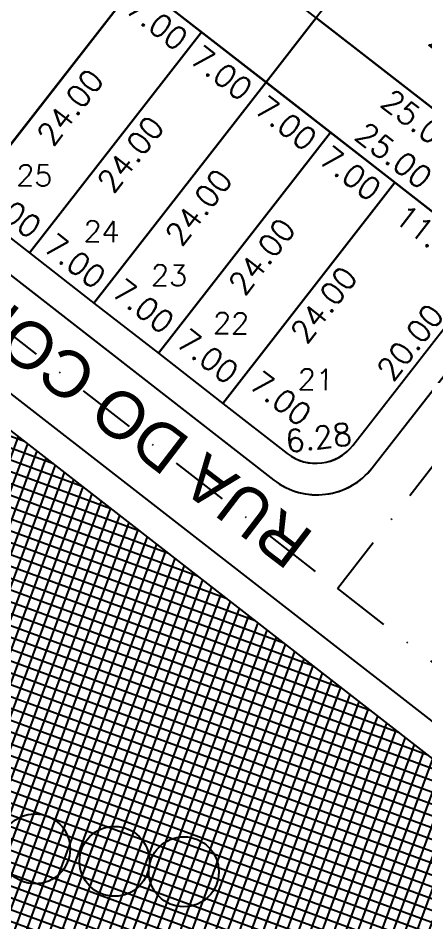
# Model space of a CAD drawing. Header units: millimetres. Extents: x -4430026 to 4783824, y 584 to 9593110.
# Drawn here: x 2014.2 to 2049.1, y 876.8 to 954.3 of the extents above; entities that cross this region are included whole.
import ezdxf
from ezdxf.enums import TextEntityAlignment as Align

# ---------------------------------------------------------------- set-up
doc = ezdxf.new("R2010")
doc.units = ezdxf.units.MM
doc.linetypes.add('CONTINUO', pattern=[0])
doc.linetypes.add('DASHDOT', pattern=[1, 0.5, -0.25, 0, -0.25])
for name, color, linetype in [('Calçada', 1, 'Continuous'), ('Cota', 8, 'Continuous'), ('Cota Curvas', 2, 'Continuous'), ('EIXO DAS VIAS', 252, 'DASHDOT'), ('Lotes', 2, 'Continuous'), ('MOLHO', 88, 'Continuous'), ('Nomes de Ruas', 3, 'Continuous'), ('Numero de lotes', 5, 'Continuous'), ('Área Verde Alameda etc.', 92, 'Continuous'), ('Área Verde Geral', 98, 'Continuous')]:
    doc.layers.add(name, color=color, linetype=linetype)
doc.styles.add('arcad1', font='romans.shx')
doc.styles.add('ARIAL', font='arial.ttf', dxfattribs={"height": 0.25})
doc.styles.add('ROMANS', font='romans.shx')
doc.dimstyles.new('BOLA100', dxfattribs={"dimscale": 0, "dimtxt": 1.9, "dimasz": 0.18, "dimexe": 0.18, "dimexo": 0.063, "dimgap": 0, "dimtad": 1, "dimzin": 4, "dimdsep": 46, "dimtxsty": 'ROMANS', "dimcen": 0.09, "dimse1": 1, "dimse2": 1, "dimsd1": 1, "dimsd2": 1, "dimclrt": 256, "dimaunit": 1, "dimadec": 4, "dimazin": 0, "dimtfac": 1.2, "dimtix": 1, "dimtmove": 2, "dimatfit": 3, "dimfxl": 1, "dimtvp": 2, "dimtolj": 1, "dimtzin": 4, "dimarcsym": 0})
pattern_1 = [(69.82082076, (-350710.31295, -9590084.73025), (-0.894034063135, 0.32857167248), []), (159.82082076, (-350710.31295, -9590084.73025), (-0.32857167248, -0.894034063135), [])]

# ---------------------------------------------------------------- blocks, each defined once
blk = doc.blocks.new('*D2363')
at = {"layer": 'DEFPOINTS', "color": 0}
for p in [(2035.458, 948.759), (2037.808, 946.929), (2020.713, 929.823)]:
    blk.add_point(p, dxfattribs=at)
at = {"layer": 'Cota', "insert": (2029.686, 938.045), "char_height": 1.9, "attachment_point": 5, "rotation": 52.09358, "style": 'ROMANS'}
blk.add_mtext('\\A1;24.00', dxfattribs=at)
blk = doc.blocks.new('*D2364')
at = {"layer": 'DEFPOINTS', "color": 0}
for p in [(2040.981, 944.459), (2043.23, 942.708), (2026.236, 925.522)]:
    blk.add_point(p, dxfattribs=at)
at = {"layer": 'Cota', "insert": (2035.108, 933.823), "char_height": 1.9, "attachment_point": 5, "rotation": 52.09358, "style": 'ROMANS'}
blk.add_mtext('\\A1;24.00', dxfattribs=at)
blk = doc.blocks.new('*D2365')
at = {"layer": 'DEFPOINTS', "color": 0}
for p in [(2046.504, 940.158), (2048.538, 938.574), (2031.759, 921.222)]:
    blk.add_point(p, dxfattribs=at)
at = {"layer": 'Cota', "insert": (2040.416, 929.69), "char_height": 1.9, "attachment_point": 5, "rotation": 52.09358, "style": 'ROMANS'}
blk.add_mtext('\\A1;24.00', dxfattribs=at)
blk = doc.blocks.new('*D2366')
at = {"layer": 'DEFPOINTS', "color": 0}
for p in [(2054.71, 933.768), (2055.183, 933.4), (2042.896, 917.62)]:
    blk.add_point(p, dxfattribs=at)
at = {"layer": 'Cota', "insert": (2047.817, 926.462), "char_height": 1.9, "attachment_point": 5, "rotation": 52.09358, "style": 'ROMANS'}
blk.add_mtext('\\A1;20.00', dxfattribs=at)
blk = doc.blocks.new('*D3140')
at = {"layer": 'DEFPOINTS', "color": 0}
for p in [(2046.504, 940.158), (2044.862, 938.049), (2055.183, 933.4)]:
    blk.add_point(p, dxfattribs=at)
at = {"layer": 'Cota', "insert": (2049.785, 935.42), "char_height": 1.9, "attachment_point": 5, "rotation": 322.09358, "style": 'ROMANS'}
blk.add_mtext('\\A1;11.00', dxfattribs=at)
blk = doc.blocks.new('*D3141')
at = {"layer": 'DEFPOINTS', "color": 0}
for p in [(2040.981, 944.459), (2039.339, 942.35), (2046.504, 940.158)]:
    blk.add_point(p, dxfattribs=at)
at = {"layer": 'Cota', "insert": (2042.684, 940.949), "char_height": 1.9, "attachment_point": 5, "rotation": 322.09358, "style": 'ROMANS'}
blk.add_mtext('\\A1;7.00', dxfattribs=at)
blk = doc.blocks.new('*D3142')
at = {"layer": 'DEFPOINTS', "color": 0}
for p in [(2035.458, 948.759), (2033.816, 946.65), (2040.981, 944.459)]:
    blk.add_point(p, dxfattribs=at)
at = {"layer": 'Cota', "insert": (2037.161, 945.25), "char_height": 1.9, "attachment_point": 5, "rotation": 322.09358, "style": 'ROMANS'}
blk.add_mtext('\\A1;7.00', dxfattribs=at)
blk = doc.blocks.new('*D3176')
at = {"layer": 'DEFPOINTS', "color": 0}
for p in [(2020.713, 929.823), (2027.121, 926.659), (2026.236, 925.522)]:
    blk.add_point(p, dxfattribs=at)
at = {"layer": 'Cota', "insert": (2024.943, 929.559), "char_height": 1.9, "attachment_point": 5, "rotation": 322.09358, "style": 'ROMANS'}
blk.add_mtext('\\A1;7.00', dxfattribs=at)
blk = doc.blocks.new('*D3177')
at = {"layer": 'DEFPOINTS', "color": 0}
for p in [(2026.236, 925.522), (2032.644, 922.359), (2031.759, 921.222)]:
    blk.add_point(p, dxfattribs=at)
at = {"layer": 'Cota', "insert": (2030.466, 925.259), "char_height": 1.9, "attachment_point": 5, "rotation": 322.09358, "style": 'ROMANS'}
blk.add_mtext('\\A1;7.00', dxfattribs=at)
blk = doc.blocks.new('*D3178')
at = {"layer": 'DEFPOINTS', "color": 0}
for p in [(2031.759, 921.222), (2038.167, 918.058), (2037.282, 916.921)]:
    blk.add_point(p, dxfattribs=at)
at = {"layer": 'Cota', "insert": (2036.716, 921.642), "char_height": 1.9, "attachment_point": 5, "rotation": 322.09358, "style": 'ROMANS'}
blk.add_mtext('\\A1;7.00', dxfattribs=at)
blk = doc.blocks.new('*D5492')
at = {"layer": 'DEFPOINTS', "color": 0}
for p in [(2015.732, 964.119), (2017.996, 962.356), (2000.987, 945.182)]:
    blk.add_point(p, dxfattribs=at)
at = {"layer": 'Cota', "insert": (2009.874, 953.472), "char_height": 1.9, "attachment_point": 5, "rotation": 52.09358, "style": 'ROMANS'}
blk.add_mtext('\\A1;24.00', dxfattribs=at)
blk = doc.blocks.new('*D5493')
at = {"layer": 'DEFPOINTS', "color": 0}
for p in [(2024.412, 957.361), (2026.798, 955.502), (2009.667, 938.424)]:
    blk.add_point(p, dxfattribs=at)
at = {"layer": 'Cota', "insert": (2018.676, 946.618), "char_height": 1.9, "attachment_point": 5, "rotation": 52.09358, "style": 'ROMANS'}
blk.add_mtext('\\A1;24.00', dxfattribs=at)
blk = doc.blocks.new('*D5494')
at = {"layer": 'DEFPOINTS', "color": 0}
for p in [(2029.935, 953.06), (2031.976, 951.471), (2015.19, 934.124)]:
    blk.add_point(p, dxfattribs=at)
at = {"layer": 'Cota', "insert": (2023.854, 942.586), "char_height": 1.9, "attachment_point": 5, "rotation": 52.09358, "style": 'ROMANS'}
blk.add_mtext('\\A1;24.00', dxfattribs=at)
blk = doc.blocks.new('*D5537')
at = {"layer": 'DEFPOINTS', "color": 0}
for p in [(2020.033, 969.642), (2039.758, 954.282), (2038.167, 952.238)]:
    blk.add_point(p, dxfattribs=at)
at = {"layer": 'Cota', "insert": (2028.888, 960.668), "char_height": 1.9, "attachment_point": 5, "rotation": 322.09358, "style": 'ROMANS'}
blk.add_mtext('\\A1;25.00', dxfattribs=at)
blk = doc.blocks.new('*D5540')
at = {"layer": 'DEFPOINTS', "color": 0}
for p in [(2009.667, 938.424), (2015.744, 934.836), (2015.19, 934.124)]:
    blk.add_point(p, dxfattribs=at)
at = {"layer": 'Cota', "insert": (2013.567, 937.736), "char_height": 1.9, "attachment_point": 5, "rotation": 322.09358, "style": 'ROMANS'}
blk.add_mtext('\\A1;7.00', dxfattribs=at)
blk = doc.blocks.new('*D5541')
at = {"layer": 'DEFPOINTS', "color": 0}
for p in [(2015.19, 934.124), (2021.268, 930.535), (2020.713, 929.823)]:
    blk.add_point(p, dxfattribs=at)
at = {"layer": 'Cota', "insert": (2019.09, 933.435), "char_height": 1.9, "attachment_point": 5, "rotation": 322.09358, "style": 'ROMANS'}
blk.add_mtext('\\A1;7.00', dxfattribs=at)
blk = doc.blocks.new('*D5542')
at = {"layer": 'DEFPOINTS', "color": 0}
for p in [(2024.412, 957.361), (2029.935, 953.06), (2028.293, 950.951)]:
    blk.add_point(p, dxfattribs=at)
at = {"layer": 'Cota', "insert": (2026.115, 953.851), "char_height": 1.9, "attachment_point": 5, "rotation": 322.09358, "style": 'ROMANS'}
blk.add_mtext('\\A1;7.00', dxfattribs=at)
blk = doc.blocks.new('*D5543')
at = {"layer": 'DEFPOINTS', "color": 0}
for p in [(2029.935, 953.06), (2035.458, 948.759), (2033.816, 946.651)]:
    blk.add_point(p, dxfattribs=at)
at = {"layer": 'Cota', "insert": (2031.638, 949.55), "char_height": 1.9, "attachment_point": 5, "rotation": 322.09358, "style": 'ROMANS'}
blk.add_mtext('\\A1;7.00', dxfattribs=at)
blk = doc.blocks.new('*D5544')
at = {"layer": 'DEFPOINTS', "color": 0}
for p in [(2015.732, 964.119), (2035.458, 948.759), (2035.956, 949.399)]:
    blk.add_point(p, dxfattribs=at)
at = {"layer": 'Cota', "insert": (2026.677, 957.829), "char_height": 1.9, "attachment_point": 5, "rotation": 322.09358, "style": 'ROMANS'}
blk.add_mtext('\\A1;25.00', dxfattribs=at)
blk = doc.blocks.new('*D5545')
at = {"layer": 'DEFPOINTS', "color": 0}
for p in [(2035.458, 948.759), (2055.682, 934.04), (2055.183, 933.4)]:
    blk.add_point(p, dxfattribs=at)
at = {"layer": 'Cota', "insert": (2046.403, 942.469), "char_height": 1.9, "attachment_point": 5, "rotation": 322.09358, "style": 'ROMANS'}
blk.add_mtext('\\A1;25.00', dxfattribs=at)
blk = doc.blocks.new('*D5546')
at = {"layer": 'DEFPOINTS', "color": 0}
for p in [(2039.758, 954.282), (2059.484, 938.923), (2057.892, 936.879)]:
    blk.add_point(p, dxfattribs=at)
at = {"layer": 'Cota', "insert": (2048.613, 945.308), "char_height": 1.9, "attachment_point": 5, "rotation": 322.09358, "style": 'ROMANS'}
blk.add_mtext('\\A1;25.00', dxfattribs=at)
blk = doc.blocks.new('*D5547')
at = {"layer": 'DEFPOINTS', "color": 0}
for p in [(2044.059, 959.806), (2063.784, 944.446), (2061.996, 942.15)]:
    blk.add_point(p, dxfattribs=at)
at = {"layer": 'Cota', "insert": (2052.717, 950.579), "char_height": 1.9, "attachment_point": 5, "rotation": 322.09358, "style": 'ROMANS'}
blk.add_mtext('\\A1;25.00', dxfattribs=at)
blk = doc.blocks.new('*D5548')
at = {"layer": 'DEFPOINTS', "color": 0}
for p in [(2048.36, 965.329), (2068.085, 949.969), (2066.428, 947.841)]:
    blk.add_point(p, dxfattribs=at)
at = {"layer": 'Cota', "insert": (2057.149, 956.271), "char_height": 1.9, "attachment_point": 5, "rotation": 322.09358, "style": 'ROMANS'}
blk.add_mtext('\\A1;25.00', dxfattribs=at)
blk = doc.blocks.new('*D7448')
at = {"layer": 'DEFPOINTS', "color": 0}
for p in [(1944.686, 972.546), (1942.655, 969.937), (2072.508, 873.016)]:
    blk.add_point(p, dxfattribs=at)
at = {"layer": 'Cota', "insert": (2007.149, 920.921), "char_height": 1.9, "attachment_point": 5, "rotation": 322.09358, "style": 'ROMANS'}
blk.add_mtext('\\A1;162.00', dxfattribs=at)
blk = doc.blocks.new('*D7508')
at = {"layer": 'DEFPOINTS', "color": 0}
for p in [(2083.232, 1063.014), (2085.005, 1061.634), (1997.22, 952.552)]:
    blk.add_point(p, dxfattribs=at)
at = {"layer": 'Cota', "insert": (2034.573, 998.216), "char_height": 1.9, "attachment_point": 5, "rotation": 52.09358, "style": 'ROMANS'}
blk.add_mtext('\\A1;140.00', dxfattribs=at)
blk = doc.blocks.new('*D7509')
at = {"layer": 'DEFPOINTS', "color": 0}
for p in [(2090.51, 1064.845), (2090.812, 1064.61), (1997.531, 944.812)]:
    blk.add_point(p, dxfattribs=at)
at = {"layer": 'Cota', "insert": (2043.12, 1005.53), "char_height": 1.9, "attachment_point": 5, "rotation": 52.09358, "style": 'ROMANS'}
blk.add_mtext('\\A1;151.83', dxfattribs=at)

msp = doc.modelspace()

# ---------------------------------------------------------------- hatches: boundary and pattern name
at = {"layer": 'Área Verde Alameda etc.'}
h = msp.add_hatch(dxfattribs=at)
h.set_pattern_fill('ANSI37', color=256, scale=0.3, angle=24.82082, style=0)
h.set_pattern_definition(pattern_1)
edge = h.paths.add_edge_path()
edge.add_line((2083.232, 1063.014), (1997.22, 952.552))
edge.add_arc((2001.954, 948.865), 6, 142.09358, 222.49951)
edge.add_line((1997.531, 944.812), (2090.812, 1064.61))
edge.add_arc((2087.967, 1059.328), 6, 61.68765, 142.09358)
at = {"layer": 'Área Verde Geral'}
h = msp.add_hatch(dxfattribs=at)
h.set_pattern_fill('ANSI37', color=256, scale=0.3, angle=24.82082, style=0)
h.set_pattern_definition(pattern_1)
edge = h.paths.add_edge_path()
edge.add_arc((1861.562, 1234.994), 4, 359.70531, 412.09358)
edge.add_line((1864.02, 1238.15), (1765.654, 1314.743))
edge.add_arc((1739.476, 1280.231), 43.318, 52.8195, 53.53387)
edge.add_arc((1741.08, 1283.174), 40, 52.09358, 52.87597, ccw=False)
edge.add_arc((1741.08, 1283.174), 40, 52.09358, 52.87597)
edge.add_arc((1739.476, 1280.231), 43.318, 53.53387, 69.28578)
edge.add_arc((1741.08, 1283.174), 40, 69.94368, 89.93581)
edge.add_arc((1741.601, 1286.125), 37.052, 90.70851, 90.7367, ccw=False)
edge.add_line((1741.143, 1323.174), (1697.985, 1323.396))
edge.add_line((1697.985, 1323.396), (1694.053, 1315.273))
edge.add_line((1694.053, 1315.273), (1807.75, 1178.603))
edge.add_line((1807.75, 1178.603), (1894.98, 896.706))
edge.add_line((1894.98, 896.706), (1950.571, 824.298))
edge.add_line((1950.571, 824.298), (2017.449, 783.626))
edge.add_line((2017.449, 783.626), (2115.572, 797.537))
edge.add_line((2115.572, 797.537), (2114.466, 803.658))
edge.add_arc((2002.777, 783.463), 113.5, 10.24925, 52.09372)
edge.add_line((2072.508, 873.016), (2072.508, 873.016))
edge.add_line((2072.508, 873.016), (1944.686, 972.546))
edge.add_arc((2071.554, 1135.477), 206.5, 185.8906, 232.09358, ccw=False)
edge.add_arc((2071.553, 1135.486), 206.5, 179.70531, 185.89309, ccw=False)
edge.add_line((1865.056, 1136.548), (1865.562, 1234.973))

# ---------------------------------------------------------------- linework, layer by layer
at = {"layer": 'Calçada', "lineweight": -3}
for p, q in [((2044.561, 915.689), (2130.573, 1026.151)), ((2044.561, 915.689), (2130.573, 1026.151)), ((2074.044, 874.989), (1946.222, 974.518)), ((2074.044, 874.989), (1946.222, 974.518)), ((1998.268, 944.131), (2036.141, 914.641)), ((1998.268, 944.131), (2036.141, 914.641))]:
    msp.add_line(p, q, dxfattribs=at)
for points in [[(1865.562, 1234.973, 0.232653), (1864.02, 1238.15), (1765.654, 1314.743, 0.003117), (1765.221, 1315.067, -0.003414), (1765.655, 1314.734, 0.003414), (1765.221, 1315.067, 0.068839), (1754.798, 1320.748, 0.087454), (1741.125, 1323.174, -0.000123), (1741.143, 1323.174), (1697.985, 1323.396), (1694.053, 1315.273), (1807.75, 1178.603), (1894.98, 896.706), (1950.571, 824.298), (2017.449, 783.626), (2115.572, 797.537), (2114.466, 803.658, 0.184637), (2072.508, 873.016), (2072.508, 873.016), (1944.686, 972.546, -0.204375), (1866.145, 1114.284, -0.027006), (1865.056, 1136.548)], [(2130.573, 1026.151, 0.414214), (2129.526, 1034.572), (2091.653, 1064.062, 0.414214), (2083.232, 1063.014), (1997.22, 952.552, 0.414214), (1998.268, 944.131), (2036.141, 914.641, 0.414214), (2044.561, 915.689)], [(2130.573, 1026.151, 0.414214), (2129.526, 1034.572), (2091.653, 1064.062, 0.414214), (2083.232, 1063.014), (1997.22, 952.552, 0.414214), (1998.268, 944.131), (2036.141, 914.641, 0.414214), (2044.561, 915.689)]]:
    msp.add_lwpolyline(points, format="xyb", close=True, dxfattribs=at)
msp.add_arc((2039.827, 919.376), 6, 232.09358, 322.09358, dxfattribs=at)
msp.add_arc((2039.827, 919.376), 6, 232.09358, 322.09358, dxfattribs=at)
at = {"layer": 'EIXO DAS VIAS', "ltscale": 10}
msp.add_line((2041.573, 905.342, 103.708), (2139.873, 1031.584, 103.708), dxfattribs=at)
at = {"layer": 'EIXO DAS VIAS', "ltscale": 10, "elevation": 103.708}
for points in [[(1987.92, 947.119), (2041.573, 905.342)], [(2041.573, 905.342), (2076.502, 878.145)]]:
    msp.add_lwpolyline(points, dxfattribs=at)
at = {"layer": 'Lotes', "lineweight": -3}
for p, q in [((2059.484, 938.923), (2020.033, 969.642)), ((2055.183, 933.4), (2015.732, 964.119)), ((2024.412, 957.361), (2009.667, 938.424)), ((2029.935, 953.06), (2015.19, 934.124)), ((2040.981, 944.459), (2026.236, 925.522)), ((2046.504, 940.158), (2031.759, 921.222))]:
    msp.add_line(p, q, dxfattribs=at)
at = {"layer": 'Lotes'}
for p, q in [((2015.732, 964.119), (2035.458, 948.759)), ((2009.667, 938.424), (2024.412, 957.361)), ((2035.458, 948.759), (2039.758, 954.282))]:
    msp.add_line(p, q, dxfattribs=at)
at = {"layer": 'Lotes', "linetype": 'CONTINUO', "lineweight": -3}
for p, q in [((2015.732, 964.119), (2035.458, 948.759)), ((2024.412, 957.361), (2009.667, 938.424)), ((2009.667, 938.424), (2024.412, 957.361)), ((2029.935, 953.06), (2024.412, 957.361)), ((2039.758, 954.282), (2035.458, 948.759)), ((2035.458, 948.759), (2039.758, 954.282)), ((2059.484, 938.923), (2039.758, 954.282)), ((2039.758, 954.282), (2059.484, 938.923)), ((2029.935, 953.06), (2015.19, 934.124)), ((2015.19, 934.124), (2029.935, 953.06)), ((2035.458, 948.759), (2029.935, 953.06)), ((2035.458, 948.759), (2020.713, 929.823)), ((2020.713, 929.823), (2035.458, 948.759)), ((2040.981, 944.459), (2035.458, 948.759)), ((2035.458, 948.759), (2055.183, 933.4)), ((2040.981, 944.459), (2026.236, 925.522)), ((2026.236, 925.522), (2040.981, 944.459)), ((2046.504, 940.158), (2040.981, 944.459)), ((2046.504, 940.158), (2031.759, 921.222)), ((2031.759, 921.222), (2046.504, 940.158)), ((2055.183, 933.4), (2046.504, 940.158)), ((2009.667, 938.424), (2015.19, 934.124)), ((2015.19, 934.124), (2020.713, 929.823)), ((2042.896, 917.62), (2055.183, 933.4)), ((2020.713, 929.823), (2026.236, 925.522)), ((2026.236, 925.522), (2031.759, 921.222)), ((2031.759, 921.222), (2037.282, 916.921))]:
    msp.add_line(p, q, dxfattribs=at)
at = {"layer": 'Lotes'}
for points in [[(2020.033, 969.642), (2015.732, 964.119), (2024.412, 957.361), (2029.935, 953.06), (2035.458, 948.759), (2039.758, 954.282)], [(2015.732, 964.119), (2000.987, 945.182), (2009.667, 938.424), (2024.412, 957.361)], [(2044.059, 959.806), (2039.758, 954.282), (2059.484, 938.923), (2063.784, 944.446)], [(2024.412, 957.361), (2009.667, 938.424), (2015.19, 934.124), (2029.935, 953.06)], [(2024.412, 957.361), (2009.667, 938.424), (2015.19, 934.124), (2029.935, 953.06)], [(2039.758, 954.282), (2035.458, 948.759), (2040.981, 944.459), (2046.504, 940.158), (2055.183, 933.4), (2059.484, 938.923)], [(2029.935, 953.06), (2015.19, 934.124), (2020.713, 929.823), (2035.458, 948.759)], [(2029.935, 953.06), (2015.19, 934.124), (2020.713, 929.823), (2035.458, 948.759)], [(2035.458, 948.759), (2020.713, 929.823), (2026.236, 925.522), (2040.981, 944.459)], [(2040.981, 944.459), (2026.236, 925.522), (2031.759, 921.222), (2046.504, 940.158)]]:
    msp.add_lwpolyline(points, close=True, dxfattribs=at)
msp.add_lwpolyline([(2046.504, 940.158), (2031.759, 921.222), (2037.282, 916.921, 0.414214), (2042.896, 917.62), (2055.183, 933.4)], format="xyb", close=True, dxfattribs=at)
at = {"layer": 'Lotes', "linetype": 'CONTINUO', "lineweight": -3}
msp.add_arc((2039.74, 920.077), 4, 232.09358, 322.09358, dxfattribs=at)
at = {"layer": 'MOLHO'}
for centre in [(2015.669, 883.02, 165.017), (2022.477, 881.948, 165.091), (2028.413, 881.052, 164.952)]:
    msp.add_circle(centre, 3, dxfattribs=at)

# ---------------------------------------------------------------- texts
at = {"layer": 'Cota Curvas', "insert": (2039.963, 918.284, -51.854), "char_height": 1.9, "attachment_point": 5, "rotation": 7.09358, "style": 'ROMANS'}
msp.add_mtext('\\A1;6.28', dxfattribs=at)
at = {"layer": 'Nomes de Ruas', "extrusion": (0.055301, -0.0667, 0.996239), "style": 'ARIAL'}
msp.add_text('RUA DO CONTORNO - .', height=4, rotation=102.96746, dxfattribs=at).set_placement((2142.085, -569.482, 47.981), align=Align.MIDDLE_CENTER)
at = {"layer": 'Numero de lotes', "style": 'arcad1'}
for s, p in [('25', (2015.613, 940.77, 103.708)), ('24', (2021.375, 935.972, 103.708)), ('23', (2027.156, 932.203, 103.708)), ('22', (2032.471, 928.1, 103.708)), ('21', (2039.724, 923.274, 103.708))]:
    msp.add_text(s, height=1.8, rotation=358.97539, dxfattribs=at).set_placement(p, align=Align.MIDDLE_CENTER)

# ---------------------------------------------------------------- dimensions: what is measured, and where the dimension line sits
at = {"layer": 'Cota'}
for p1, p2, distance, picture, middle in [((1997.531, 944.812), (2090.812, 1064.61), 0.383, '*D7509', (2043.12, 1005.53)), ((2072.508, 873.016), (1944.686, 972.546), 3.307, '*D7448', (2007.149, 920.921)), ((2020.033, 969.642), (2039.758, 954.282), -2.591, '*D5537', (2028.888, 960.668)), ((2000.987, 945.182), (2015.732, 964.119), -2.869, '*D5492', (2009.874, 953.472)), ((2015.732, 964.119), (2035.458, 948.759), 0.811, '*D5544', (2026.677, 957.829)), ((2009.667, 938.424), (2024.412, 957.361), -3.025, '*D5493', (2018.676, 946.618)), ((2015.19, 934.124), (2029.935, 953.06), -2.587, '*D5494', (2023.854, 942.586)), ((2020.713, 929.823), (2035.458, 948.759), -2.979, '*D2363', (2029.686, 938.045)), ((2026.236, 925.522), (2040.981, 944.459), -2.85, '*D2364', (2035.108, 933.823)), ((2031.759, 921.222), (2046.504, 940.158), -2.578, '*D2365', (2040.416, 929.69)), ((2042.896, 917.62), (2055.183, 933.4), 0.599, '*D2366', (2047.817, 926.462))]:
    dim = msp.add_aligned_dim(p1=p1, p2=p2, distance=distance, dimstyle='BOLA100', override={"dimscale": 1}, dxfattribs=at)
    dim.commit()
    dim.dimension.update_dxf_attribs({"geometry": picture, "text_midpoint": middle})
for base, p1, p2, angle, picture, middle, dimtype in [((2085.005, 1061.634), (1997.22, 952.552), (2083.232, 1063.014), 52.09358, '*D7508', (2034.573, 998.216), 161), ((2038.167, 918.058), (2031.759, 921.222), (2037.282, 916.921), 142.09358, '*D3178', (2036.716, 921.642), 160)]:
    dim = msp.add_linear_dim(base=base, p1=p1, p2=p2, angle=angle, dimstyle='BOLA100', override={"dimscale": 1}, dxfattribs=at)
    dim.commit()
    dim.dimension.update_dxf_attribs({"geometry": picture, "text_midpoint": middle, "dimtype": dimtype})
for base, p1, p2, angle, picture, middle in [((2066.428, 947.841), (2048.36, 965.329), (2068.085, 949.969), 142.09358, '*D5548', (2057.149, 956.271)), ((2061.996, 942.15), (2044.059, 959.806), (2063.784, 944.446), 142.09358, '*D5547', (2052.717, 950.579)), ((2028.293, 950.951), (2024.412, 957.361), (2029.935, 953.06), 142.09358, '*D5542', (2026.115, 953.851)), ((2057.892, 936.879), (2039.758, 954.282), (2059.484, 938.923), 142.09358, '*D5546', (2048.613, 945.308)), ((2033.816, 946.651), (2029.935, 953.06), (2035.458, 948.759), 142.09358, '*D5543', (2031.638, 949.55)), ((2033.816, 946.65), (2040.981, 944.459), (2035.458, 948.759), 322.09358, '*D3142', (2037.161, 945.25)), ((2055.682, 934.04), (2035.458, 948.759), (2055.183, 933.4), 142.09358, '*D5545', (2046.403, 942.469)), ((2039.339, 942.35), (2046.504, 940.158), (2040.981, 944.459), 322.09358, '*D3141', (2042.684, 940.949)), ((2015.744, 934.836), (2009.667, 938.424), (2015.19, 934.124), 142.09358, '*D5540', (2013.567, 937.736)), ((2044.862, 938.049), (2055.183, 933.4), (2046.504, 940.158), 322.09358, '*D3140', (2049.785, 935.42)), ((2021.268, 930.535), (2015.19, 934.124), (2020.713, 929.823), 142.09358, '*D5541', (2019.09, 933.435)), ((2027.121, 926.659), (2020.713, 929.823), (2026.236, 925.522), 142.09358, '*D3176', (2024.943, 929.559)), ((2032.644, 922.359), (2026.236, 925.522), (2031.759, 921.222), 142.09358, '*D3177', (2030.466, 925.259))]:
    dim = msp.add_linear_dim(base=base, p1=p1, p2=p2, angle=angle, dimstyle='BOLA100', override={"dimscale": 1}, dxfattribs=at)
    dim.commit()
    dim.dimension.update_dxf_attribs({"geometry": picture, "text_midpoint": middle})

doc.saveas('drawing.dxf')
